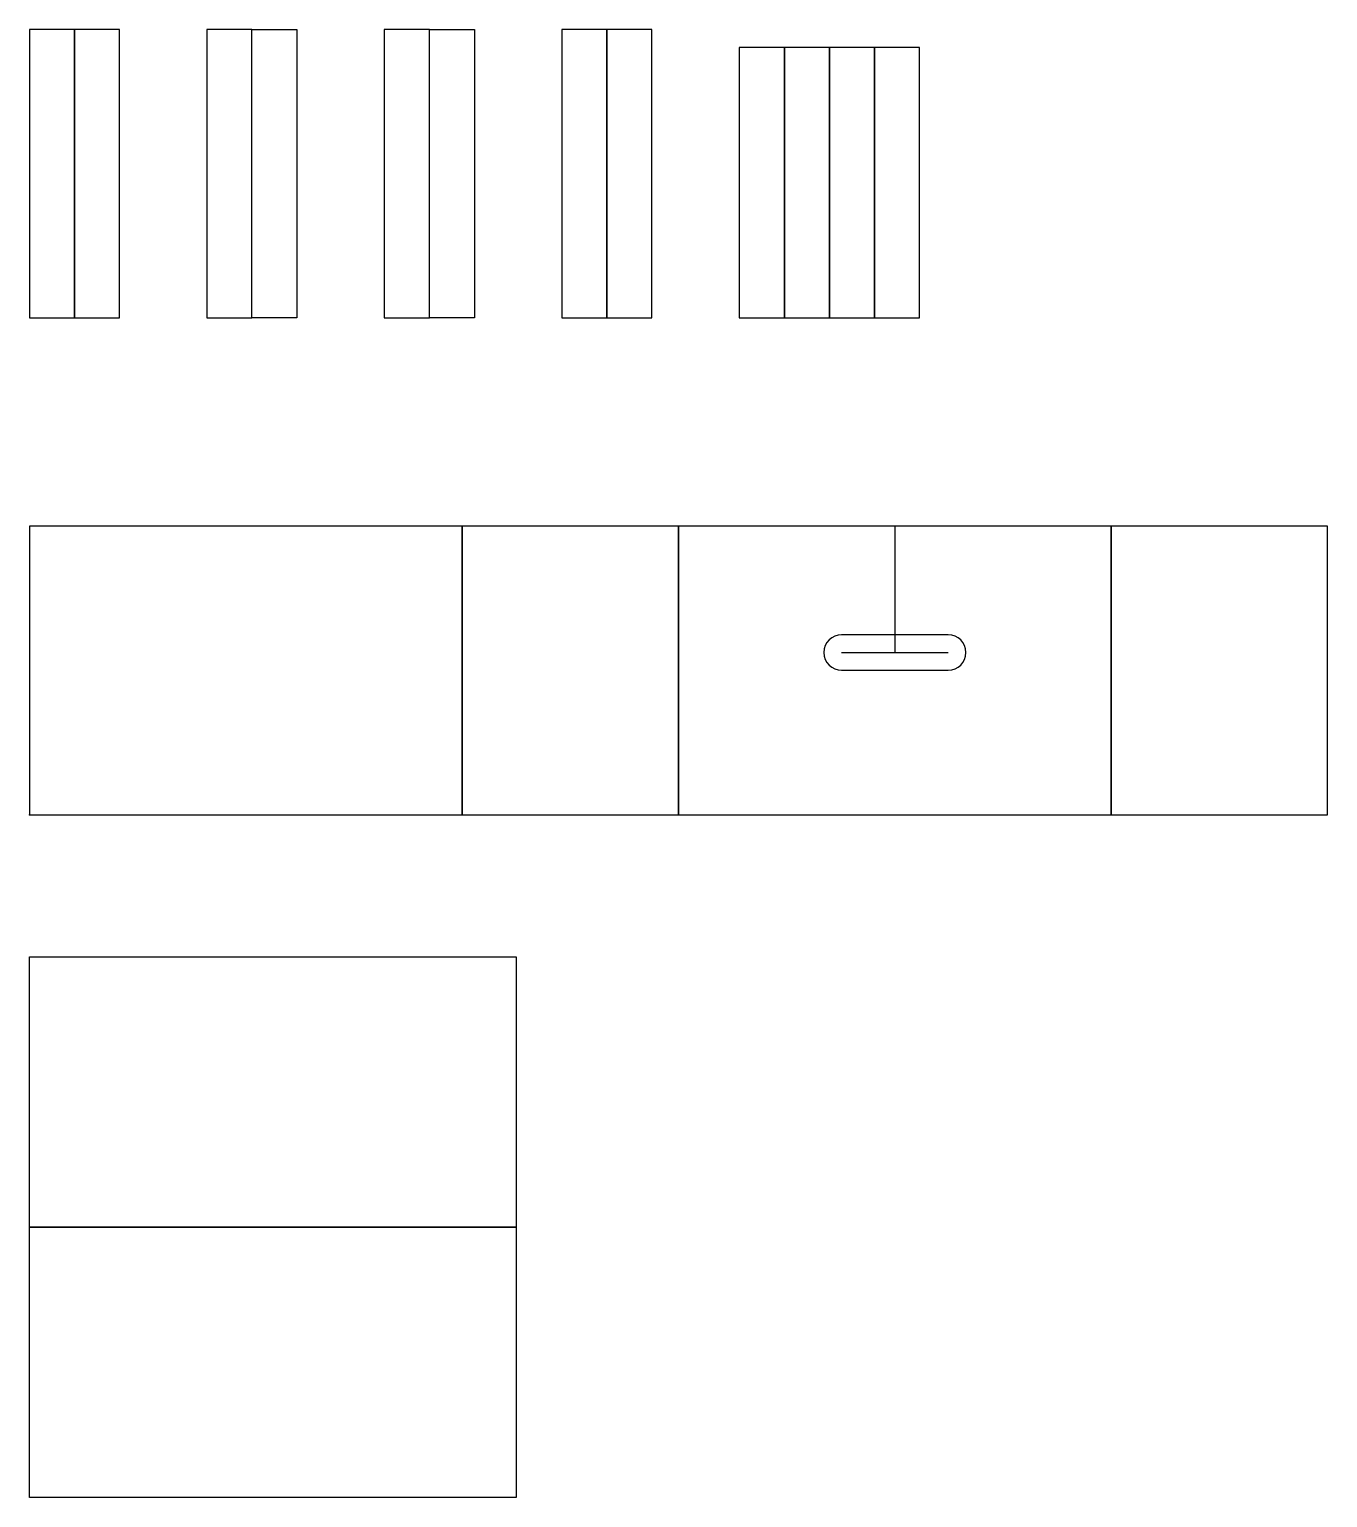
# Model space of a CAD drawing. Header units: millimetres. Extents: x 0 to 914, y -481 to 553.
import ezdxf

# ---------------------------------------------------------------- set-up
doc = ezdxf.new("R2010")
doc.units = ezdxf.units.MM
doc.header["$MEASUREMENT"] = 0
doc.layers.add('2D Box Version v2_Sketch1', color=7, linetype='Continuous')

msp = doc.modelspace()

# ---------------------------------------------------------------- linework, layer by layer
at = {"layer": '2D Box Version v2_Sketch1'}
for p, q in [((0, 553.2), (0, 350)), ((31.75, 553.2), (0, 553.2)), ((31.75, 553.2), (31.75, 350)), ((31.75, 350), (31.75, 553.2)), ((63.5, 553.2), (31.75, 553.2)), ((63.5, 350), (63.5, 553.2)), ((125, 553.2), (125, 350)), ((156.75, 553.2), (125, 553.2)), ((156.75, 350), (156.75, 553.2)), ((156.75, 350), (156.75, 553.2)), ((156.75, 553.2), (188.5, 553.2)), ((188.5, 553.2), (188.5, 350)), ((250, 553.2), (250, 350)), ((281.75, 553.2), (250, 553.2)), ((281.75, 553.2), (313.5, 553.2)), ((281.75, 350), (281.75, 553.2)), ((281.75, 350), (281.75, 553.2)), ((313.5, 553.2), (313.5, 350)), ((406.75, 553.2), (375, 553.2)), ((375, 553.2), (375, 350)), ((438.5, 553.2), (406.75, 553.2)), ((406.75, 350), (406.75, 553.2)), ((406.75, 553.2), (406.75, 350)), ((438.5, 350), (438.5, 553.2)), ((500, 540.5), (500, 350)), ((531.75, 540.5), (500, 540.5)), ((531.75, 540.5), (531.75, 350)), ((531.75, 350), (531.75, 540.5)), ((563.5, 540.5), (531.75, 540.5)), ((563.5, 540.5), (563.5, 350)), ((563.5, 350), (563.5, 540.5)), ((595.25, 540.5), (563.5, 540.5)), ((627, 540.5), (595.25, 540.5)), ((595.25, 350), (595.25, 540.5)), ((595.25, 540.5), (595.25, 350)), ((627, 350), (627, 540.5)), ((0, 350), (31.75, 350)), ((31.75, 350), (63.5, 350)), ((125, 350), (156.75, 350)), ((188.5, 350), (156.75, 350)), ((250, 350), (281.75, 350)), ((313.5, 350), (281.75, 350)), ((375, 350), (406.75, 350)), ((406.75, 350), (438.5, 350)), ((500, 350), (531.75, 350)), ((531.75, 350), (563.5, 350)), ((563.5, 350), (595.25, 350)), ((595.25, 350), (627, 350)), ((304.8, 203.2), (0, 203.2)), ((0, 203.2), (0, 0)), ((457.2, 203.2), (304.8, 203.2)), ((304.8, 203.2), (304.8, 0)), ((304.8, 0), (304.8, 203.2)), ((457.2, 203.2), (457.2, 0)), ((762, 203.2), (457.2, 203.2)), ((457.2, 0), (457.2, 203.2)), ((609.6, 203.2), (609.6, 114.3)), ((762, 203.2), (762, 0)), ((914.4, 203.2), (762, 203.2)), ((762, 0), (762, 203.2)), ((914.4, 0), (914.4, 203.2)), ((647.1, 126.8), (572.1, 126.8)), ((572.1, 114.3), (647.1, 114.3)), ((572.1, 101.8), (647.1, 101.8)), ((0, 0), (304.8, 0)), ((304.8, 0), (457.2, 0)), ((457.2, 0), (762, 0)), ((762, 0), (914.4, 0)), ((0, -290.5), (0, -100)), ((0, -100), (342.9, -100)), ((342.9, -100), (342.9, -290.5)), ((342.9, -290.5), (0, -290.5)), ((0, -290.5), (342.9, -290.5)), ((0, -481), (0, -290.5)), ((342.9, -290.5), (342.9, -481)), ((342.9, -481), (0, -481))]:
    msp.add_line(p, q, dxfattribs=at)
for centre, start, end in [((572.1, 114.3), 90, 270), ((647.1, 114.3), 270, 90)]:
    msp.add_arc(centre, 12.5, start, end, dxfattribs=at)
for p in [(609.6, 114.3), (0, 0)]:
    msp.add_point(p, dxfattribs=at)

doc.saveas('drawing.dxf')
